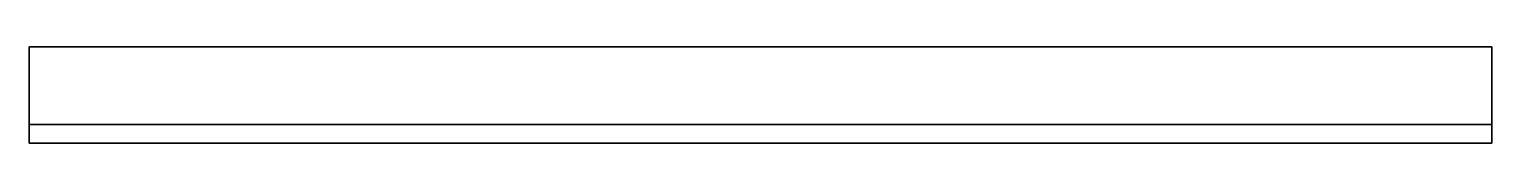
# Model space of a CAD drawing. Extents: x -535 to -261, y -18 to 0.
import ezdxf

# ---------------------------------------------------------------- set-up
doc = ezdxf.new("R2010")
doc.units = 0
doc.header["$MEASUREMENT"] = 0
doc.layers.add('Corpo', color=8, linetype='Continuous')

msp = doc.modelspace()

# ---------------------------------------------------------------- linework, layer by layer
at = {"layer": 'Corpo', "color": 0, "extrusion": (-1e-16, -1, 4e-16)}
for p, q in [((-534.89, -0.24, 28.49), (-534.89, -0.24, 36.99)), ((-534.89, -0.24, 36.99), (-534.89, -18.34, 36.99)), ((-534.89, -14.84, 29.69), (-534.89, -0.24, 28.49)), ((-260.89, -0.24, 28.49), (-260.89, -0.24, 36.99)), ((-260.89, -0.24, 36.99), (-260.89, -18.34, 36.99)), ((-260.89, -14.84, 29.69), (-260.89, -0.24, 28.49)), ((-534.89, -18.34, 22.89), (-534.89, -14.84, 22.89)), ((-534.89, -14.84, 22.89), (-534.89, -14.84, 29.69)), ((-260.89, -18.34, 22.89), (-260.89, -14.84, 22.89)), ((-260.89, -14.84, 22.89), (-260.89, -14.84, 29.69)), ((-534.89, -18.34, 36.99), (-534.89, -18.34, 22.89)), ((-260.89, -18.34, 36.99), (-260.89, -18.34, 22.89))]:
    msp.add_line(p, q, dxfattribs=at)
at = {"layer": 'Corpo', "color": 0}
for points in [[(-534.89, -0.24, 36.99), (-534.89, -0.24, 28.49), (-534.89, -14.84, 29.69), (-534.89, -14.84, 36.99)], [(-260.89, -0.24, 28.49), (-534.89, -0.24, 28.49), (-534.89, -14.84, 29.69), (-260.89, -14.84, 29.69)], [(-534.89, -18.34, 36.99), (-534.89, -0.24, 36.99), (-260.89, -0.24, 36.99), (-260.89, -18.34, 36.99)], [(-534.89, -0.24, 36.99), (-534.89, -0.24, 28.49), (-260.89, -0.24, 28.49), (-260.89, -0.24, 36.99)], [(-260.89, -0.24, 36.99), (-260.89, -0.24, 28.49), (-260.89, -14.84, 29.69), (-260.89, -14.84, 36.99)], [(-534.89, -18.34, 36.99), (-534.89, -18.34, 22.89), (-534.89, -14.84, 22.89), (-534.89, -14.84, 36.99)], [(-534.89, -14.84, 29.69), (-534.89, -14.84, 22.89), (-260.89, -14.84, 22.89), (-260.89, -14.84, 29.69)], [(-260.89, -18.34, 22.89), (-260.89, -14.84, 22.89), (-534.89, -14.84, 22.89), (-534.89, -18.34, 22.89)], [(-260.89, -18.34, 36.99), (-260.89, -18.34, 22.89), (-260.89, -14.84, 22.89), (-260.89, -14.84, 36.99)], [(-534.89, -18.34, 22.89), (-534.89, -18.34, 36.99), (-260.89, -18.34, 36.99), (-260.89, -18.34, 22.89)]]:
    msp.add_3dface(points, dxfattribs=at)

doc.saveas('drawing.dxf')
